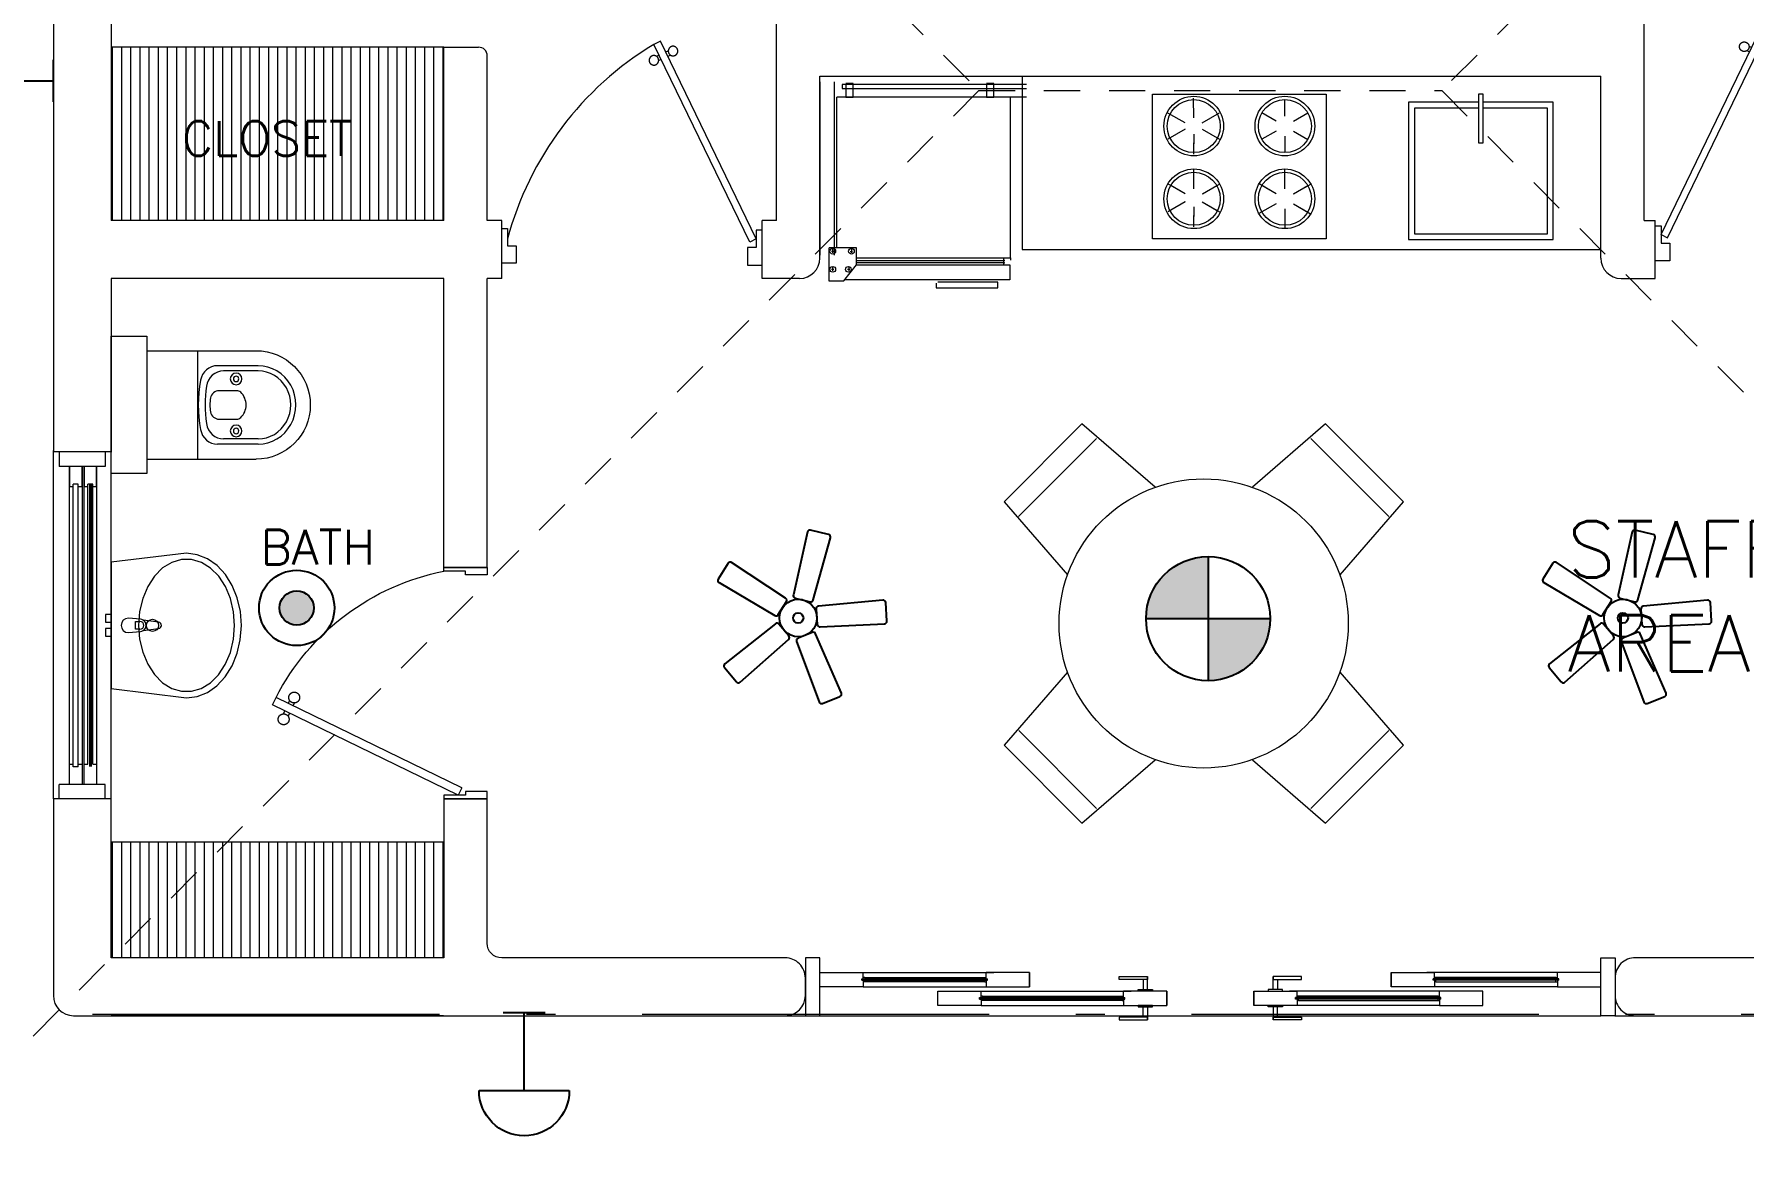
# Model space of a CAD drawing. Header units: metres. Extents: x 14 to 2416, y -346 to 476.
# Drawn here: x 27.89 to 33.8, y -222.85 to -218.95 of the extents above; entities that cross this region are included whole.
import ezdxf

# ---------------------------------------------------------------- set-up
doc = ezdxf.new("R2010")
doc.units = ezdxf.units.M
for name, pattern in [('0', [0]), ('ACAD_ISO10W100', [18, 12, -3, 0, -3]), ('HIDDEN2', [0.1875, 0.125, -0.0625])]:
    doc.linetypes.add(name, pattern=pattern)
doc.layers.get('0').update_dxf_attribs({"linetype": '0', "lineweight": 20})
for name, color, linetype, lineweight in [('01a_Mobiliario', 250, 'Continuous', 0), ('02_mobiliario', 250, 'Continuous', 5), ('A-ANNO-TEXT', 20, 'Continuous', 13), ('A-DOOR', 35, 'Continuous', 5), ('A-WALL', 250, 'Continuous', 20), ('baños', 251, 'Continuous', 0), ('closets', 253, 'Continuous', 0), ('MOB FIJOS', 251, 'Continuous', 0), ('MOBILIARIOS', 252, 'Continuous', 0), ('piscina', 131, 'Continuous', 0), ('piso', 253, 'Continuous', 0), ('textos', 7, 'Continuous', 0)]:
    doc.layers.add(name, color=color, linetype=linetype, lineweight=lineweight)
doc.layers.add('MAVA LUM', color=1, linetype='Continuous')
doc.layers.add('MAVA Luminarias', color=1, linetype='Continuous')
doc.layers.add('SOLAR', color=7, linetype='ACAD_ISO10W100', lineweight=9, true_color=0xff1414)
doc.layers.add('Techos 1', color=7, linetype='HIDDEN2', lineweight=9, true_color=0x42391a)
doc.styles.add('DIMTEXT', font='dim.shx', dxfattribs={"width": 0.75})
doc.styles.get("Standard").update_dxf_attribs({"font": 'arial.ttf', "height": 0.1875})

# ---------------------------------------------------------------- blocks, each defined once
blk = doc.blocks.new('P90')
at = {"layer": 'A-DOOR'}
for p, q in [((-0.0476, -0.8576), (0.6364, -0.5264)), ((0.6473, -0.5489), (0.6364, -0.5264)), ((-0.0368, -0.88), (0.6473, -0.5489)), ((0.5843, -0.5517), (0.58, -0.5427)), ((0.5992, -0.5445), (0.5949, -0.5355)), ((0.5952, -0.5741), (0.5995, -0.5831)), ((0.6101, -0.5669), (0.6144, -0.5759)), ((-0.0368, -0.88), (-0.0476, -0.8576))]:
    blk.add_line(p, q, dxfattribs=at)
for points in [[(-0.06, -0.02), (-0.06, -0.05), (-0.12, -0.05), (-0.12, 0), (0, 0), (0, -0.02)], [(-0.0668, -0.88), (-0.0668, -0.85), (-0.1268, -0.85), (-0.1268, -0.9), (-0.0068, -0.9), (-0.0068, -0.88)]]:
    blk.add_lwpolyline(points, close=True, dxfattribs=at)
blk.add_arc((-0.3259, -1.105), 1.1228, 31.0139, 75.07969, dxfattribs=at)
for points in [[(0.5812, -0.5096), (0.5857, -0.5096), (0.5933, -0.5141), (0.5977, -0.5218), (0.5977, -0.5306), (0.5933, -0.5383), (0.5856, -0.5427), (0.5767, -0.5427), (0.5691, -0.5383), (0.5647, -0.5306), (0.5647, -0.5217), (0.5691, -0.514), (0.5768, -0.5096), (0.5812, -0.5096)], [(0.6133, -0.5758), (0.6177, -0.5758), (0.6254, -0.5803), (0.6298, -0.5879), (0.6298, -0.5968), (0.6253, -0.6045), (0.6176, -0.6089), (0.6088, -0.6089), (0.6011, -0.6044), (0.5967, -0.5967), (0.5967, -0.5879), (0.6011, -0.5802), (0.6088, -0.5758), (0.6133, -0.5758)]]:
    blk.add_open_spline(points, degree=2, dxfattribs=at)
blk = doc.blocks.new('A$C95be60c7')
at = {"layer": 'A-DOOR'}
for p, q in [((0.4752, 0.7426), (0.4497, 0.7302)), ((0.762, 0.0876), (0.4497, 0.7302)), ((0.7875, 0.1), (0.4752, 0.7426)), ((0.4703, 0.6879), (0.4601, 0.6829)), ((0.4785, 0.671), (0.4683, 0.666)), ((0.4958, 0.7003), (0.506, 0.7052)), ((0.504, 0.6833), (0.5143, 0.6883)), ((0.762, 0.0876), (0.7875, 0.1))]:
    blk.add_line(p, q, dxfattribs=at)
for points in [[(0, 0), (0.025, 0), (0.025, 0.075), (0.0125, 0.075), (0.0125, 0.15), (0, 0.15), (0, 0)], [(0.8, 0), (0.775, 0), (0.775, 0.075), (0.7875, 0.075), (0.7875, 0.15), (0.8, 0.15), (0.8, 0)]]:
    blk.add_lwpolyline(points, dxfattribs=at)
blk.add_arc((0.8309, -0.0119), 0.8343, 117.18736, 168.8099, dxfattribs=at)
for points in [[(0.506, 0.7039), (0.506, 0.709), (0.511, 0.7177), (0.5198, 0.7227), (0.5298, 0.7227), (0.5386, 0.7177), (0.5436, 0.7089), (0.5436, 0.6989), (0.5386, 0.6901), (0.5298, 0.6851), (0.5197, 0.6851), (0.511, 0.6901), (0.506, 0.6989), (0.506, 0.7039)], [(0.4307, 0.6673), (0.4307, 0.6724), (0.4358, 0.6811), (0.4445, 0.6861), (0.4546, 0.6861), (0.4633, 0.6811), (0.4684, 0.6724), (0.4683, 0.6623), (0.4633, 0.6535), (0.4546, 0.6485), (0.4445, 0.6485), (0.4357, 0.6536), (0.4307, 0.6623), (0.4307, 0.6673)]]:
    blk.add_open_spline(points, degree=2, dxfattribs=at)
blk = doc.blocks.new('A$Cbbaa2d29')
at = {"layer": 'baños'}
for p, q in [((0.0499, 0.1234), (0.0499, 0.5009)), ((0.1017, 0.5075), (0.1017, 0.3676)), ((0.1199, 0.5075), (0.1199, 0.3887)), ((0.3549, 0.5075), (0.3549, 0.3887)), ((0.373, 0.5075), (0.373, 0.3676)), ((0.4249, 0.1234), (0.4249, 0.5009)), ((0.1881, 0.3727), (0.1881, 0.434)), ((0.2866, 0.434), (0.2866, 0.3727)), ((0.4249, 0.2984), (0.0499, 0.2984))]:
    blk.add_line(p, q, dxfattribs=at)
blk.add_lwpolyline([(0, 0.1234), (0, 0), (0.4747, 0), (0.4747, 0.1234)], close=True, dxfattribs=at)
for centre, radius in [((0.1474, 0.4318), 0.0201), ((0.1474, 0.4318), 0.00947), ((0.3274, 0.4318), 0.0201), ((0.3274, 0.4318), 0.00947)]:
    blk.add_circle(centre, radius, dxfattribs=at)
blk.add_arc((0.2374, 0.5009), 0.1875, 0, 180, dxfattribs=at)
at = {"layer": 'baños', "extrusion": (0, 0, -1)}
for centre, major_axis, ratio, start_param, end_param in [((0.2374, 0.5075), (-0.1356, 0), 0.964958, 0, 3.141593), ((0.2374, 0.5075), (-0.1175, 0), 0.964958, 0, 3.141593), ((0.2084, 0.434), (-0.0203, 0), 0.98668, 0, 0.757183), ((0.2374, 0.407), (0.0601, 0), 0.98668, 3.898776, 5.526002), ((0.2663, 0.434), (0.0203, 0), 0.98668, -0.757183, 0), ((0.1639, 0.3676), (0.0622, 0), 0.964958, 1.761771, 3.141593), ((0.182, 0.3887), (0.0622, 0), 0.964958, 1.721071, 3.141593), ((0.2185, 0.3727), (0.0304, 0), 0.98668, 1.75053, 3.141593), ((0.2562, 0.3727), (0.0304, 0), 0.98668, 0, 1.391062), ((0.2927, 0.3887), (-0.0622, 0), 0.964958, 3.141593, 4.562115), ((0.3108, 0.3676), (0.0622, 0), 0.964958, 0, 1.379822), ((0.2374, 0.7342), (0.4491, 0), 0.964958, 1.379822, 1.761771), ((0.2374, 0.7413), (-0.4317, 0), 0.964958, 4.562115, 4.862663), ((0.2374, 0.4749), (0.1357, 0), 0.98668, 1.391062, 1.75053)]:
    blk.add_ellipse(centre, major_axis=major_axis, ratio=ratio, start_param=start_param, end_param=end_param, dxfattribs=at)
blk = doc.blocks.new('Basin 22')
at = {"layer": 'baños'}
for p, q in [((-218.5, 0), (-250.6, -260.4)), ((218.5, 0), (-218.5, 0)), ((-10.5, 20), (-37.5, 20)), ((-37.5, 20), (-37.5, 0)), ((-37.5, 0), (-10.5, 0)), ((-10.5, 0), (-10.5, 20)), ((37.5, 20), (10.5, 20)), ((10.5, 20), (10.5, 0)), ((10.5, 0), (37.5, 0)), ((37.5, 0), (37.5, 20)), ((250, -260.4), (218.5, 0)), ((-218.4, -0.4), (-218.5, -0.4)), ((-218.4, -0.4), (-218.5, -0.4)), ((218.5, -0.4), (218.4, -0.4)), ((218.5, -0.4), (218.4, -0.4)), ((-93.2, -108.9), (-134.7, -126.2)), ((-47.6, -98.2), (-93.2, -108.9)), ((0, -94.6), (-47.6, -98.2)), ((-25, -59.4), (-21, -101.4)), ((-17.7, -110.9), (-11.1, -163.8)), ((-13.6, -99.2), (-13.6, -84.3)), ((-13.6, -84.3), (13.6, -84.3)), ((47.6, -98.2), (0, -94.6)), ((11.1, -163.8), (17.7, -110.9)), ((13.6, -84.3), (13.6, -99.2)), ((21, -101.4), (25, -59.4)), ((93.2, -108.9), (47.6, -98.2)), ((134.7, -126.2), (93.2, -108.9)), ((-170.3, -149.4), (-198.5, -177.5)), ((-134.7, -126.2), (-170.3, -149.4)), ((170.3, -149.4), (134.7, -126.2)), ((198.5, -177.5), (170.3, -149.4)), ((-218, -209.2), (-227.9, -243.1)), ((-198.5, -177.5), (-218, -209.2)), ((218, -209.2), (198.5, -177.5)), ((227.9, -243.1), (218, -209.2)), ((-250.6, -260.4), (-245.8, -297.4)), ((-227.9, -243.1), (-227.9, -277.8)), ((-227.9, -277.8), (-218, -311.7)), ((218, -311.7), (227.9, -277.8)), ((227.9, -277.8), (227.9, -243.1)), ((244.6, -297.4), (249.4, -260.4)), ((-245.8, -297.4), (-231.6, -333)), ((-231.6, -333), (-208.5, -365.7)), ((-218, -311.7), (-198.5, -343.4)), ((-198.5, -343.4), (-170.3, -371.4)), ((170.3, -371.4), (198.5, -343.4)), ((198.5, -343.4), (218, -311.7)), ((207.3, -365.7), (230.4, -333)), ((230.4, -333), (244.6, -297.4)), ((-208.5, -365.7), (-177.4, -394.5)), ((-177.4, -394.5), (-139.5, -418.1)), ((-170.3, -371.4), (-134.7, -394.6)), ((-134.7, -394.6), (-93.2, -412)), ((-93.2, -412), (-47.6, -422.7)), ((47.6, -422.7), (93.2, -412)), ((93.2, -412), (134.7, -394.6)), ((134.7, -394.6), (170.3, -371.4)), ((138.3, -418.1), (176.2, -394.5)), ((176.2, -394.5), (207.3, -365.7)), ((-139.5, -418.1), (-96.3, -435.6)), ((-96.3, -435.6), (-49.4, -446.4)), ((-49.4, -446.4), (-0.6, -450)), ((-47.6, -422.7), (0, -426.3)), ((-0.6, -450), (48.2, -446.4)), ((0, -426.3), (47.6, -422.7)), ((48.2, -446.4), (95.1, -435.6)), ((95.1, -435.6), (138.3, -418.1))]:
    blk.add_line(p, q, dxfattribs=at)
blk.add_circle((0, -142.6), 21, dxfattribs=at)
for centre, radius, start, end in [((0, -59.4), 25, 0, 180), ((0, -99.5), 21.1, 185.16961, 212.77103), ((0, -99.5), 21.1, 212.77103, 327.22897), ((0, -99.2), 13.6, 180, 0), ((0, -99.5), 21.1, 327.22897, 354.83039), ((0, -162.4), 11.2, 187.13892, 352.86108)]:
    blk.add_arc(centre, radius, start, end, dxfattribs=at)
blk = doc.blocks.new('A$Cc6a1f6da')
at = {"layer": 'A-DOOR'}
for p, q in [((0.05, 0.1643), (0.2, 0.1643)), ((0.05, 0.1143), (0.05, 0.1643)), ((0.195, 0.1368), (0.195, 0.1418)), ((0.195, 0.1418), (0.63, 0.1418)), ((0.195, 0.1368), (0.63, 0.1368)), ((0.2, 0.1418), (0.2, 0.1643)), ((0.2, 0.1643), (0.6512, 0.1643)), ((0.205, 0.1466), (0.2, 0.1466)), ((0.2, 0.1368), (0.2, 0.1143)), ((0.205, 0.1321), (0.2, 0.1321)), ((0.205, 0.1466), (0.205, 0.1418)), ((0.205, 0.1466), (0.62, 0.1466)), ((0.205, 0.1321), (0.205, 0.1368)), ((0.62, 0.1321), (0.205, 0.1321)), ((0.62, 0.1466), (0.625, 0.1466)), ((0.62, 0.1466), (0.62, 0.1418)), ((0.62, 0.1321), (0.62, 0.1368)), ((0.62, 0.1321), (0.625, 0.1321)), ((0.625, 0.1418), (0.625, 0.1643)), ((0.775, 0.1643), (0.625, 0.1643)), ((0.625, 0.1368), (0.625, 0.1143)), ((0.63, 0.1368), (0.63, 0.1418)), ((0.775, 0.1643), (0.775, 0.1143)), ((0.775, 0.1143), (0.775, 0.1643)), ((1.1675, 0.1398), (1.1675, 0.1047)), ((1.1825, 0.1047), (1.1825, 0.1495)), ((1.6175, 0.1047), (1.6175, 0.1495)), ((1.6325, 0.1398), (1.6325, 0.1047)), ((2.025, 0.1643), (2.025, 0.1143)), ((2.025, 0.1643), (2.175, 0.1643)), ((2.025, 0.1143), (2.025, 0.1643)), ((2.6, 0.1643), (2.1488, 0.1643)), ((2.605, 0.1418), (2.17, 0.1418)), ((2.17, 0.1368), (2.17, 0.1418)), ((2.605, 0.1368), (2.17, 0.1368)), ((2.175, 0.1418), (2.175, 0.1643)), ((2.18, 0.1466), (2.175, 0.1466)), ((2.175, 0.1368), (2.175, 0.1143)), ((2.18, 0.1321), (2.175, 0.1321)), ((2.595, 0.1466), (2.18, 0.1466)), ((2.18, 0.1466), (2.18, 0.1418)), ((2.18, 0.1321), (2.18, 0.1368)), ((2.18, 0.1321), (2.595, 0.1321)), ((2.595, 0.1466), (2.6, 0.1466)), ((2.595, 0.1466), (2.595, 0.1418)), ((2.595, 0.1321), (2.595, 0.1368)), ((2.595, 0.1321), (2.6, 0.1321)), ((2.6, 0.1418), (2.6, 0.1643)), ((2.75, 0.1643), (2.6, 0.1643)), ((2.6, 0.1368), (2.6, 0.1143)), ((2.605, 0.1368), (2.605, 0.1418)), ((2.75, 0.1143), (2.75, 0.1643)), ((0.2, 0.1143), (0.05, 0.1143)), ((0.2, 0.1143), (0.6512, 0.1143)), ((0.4576, 0.0997), (0.6076, 0.0997)), ((0.4576, 0.0497), (0.4576, 0.0997)), ((0.6026, 0.0722), (0.6026, 0.0772)), ((0.6026, 0.0772), (1.105, 0.0772)), ((0.6026, 0.0722), (1.105, 0.0722)), ((0.6076, 0.0772), (0.6076, 0.0997)), ((0.6076, 0.0997), (1.1262, 0.0997)), ((0.6126, 0.082), (0.6076, 0.082)), ((0.6076, 0.0722), (0.6076, 0.0497)), ((0.6126, 0.0675), (0.6076, 0.0675)), ((0.6126, 0.082), (0.6126, 0.0772)), ((0.6126, 0.082), (1.095, 0.082)), ((0.6126, 0.0675), (0.6126, 0.0722)), ((1.095, 0.0675), (0.6126, 0.0675)), ((0.625, 0.1143), (0.775, 0.1143)), ((1.095, 0.082), (1.1, 0.082)), ((1.095, 0.082), (1.095, 0.0772)), ((1.095, 0.0675), (1.095, 0.0722)), ((1.095, 0.0675), (1.1, 0.0675)), ((1.1, 0.0772), (1.1, 0.0997)), ((1.25, 0.0997), (1.1, 0.0997)), ((1.1, 0.0722), (1.1, 0.0497)), ((1.105, 0.0722), (1.105, 0.0772)), ((1.25, 0.0997), (1.25, 0.0497)), ((1.25, 0.0497), (1.25, 0.0997)), ((1.55, 0.0997), (1.55, 0.0497)), ((1.55, 0.0997), (1.7, 0.0997)), ((1.55, 0.0497), (1.55, 0.0997)), ((2.1924, 0.0997), (1.6738, 0.0997)), ((2.1974, 0.0772), (1.695, 0.0772)), ((1.695, 0.0722), (1.695, 0.0772)), ((2.1974, 0.0722), (1.695, 0.0722)), ((1.7, 0.0772), (1.7, 0.0997)), ((1.705, 0.082), (1.7, 0.082)), ((1.7, 0.0722), (1.7, 0.0497)), ((1.705, 0.0675), (1.7, 0.0675)), ((2.1874, 0.082), (1.705, 0.082)), ((1.705, 0.082), (1.705, 0.0772)), ((1.705, 0.0675), (1.705, 0.0722)), ((1.705, 0.0675), (2.1874, 0.0675)), ((2.175, 0.1143), (2.025, 0.1143)), ((2.6, 0.1143), (2.1488, 0.1143)), ((2.1874, 0.082), (2.1924, 0.082)), ((2.1874, 0.082), (2.1874, 0.0772)), ((2.1874, 0.0675), (2.1874, 0.0722)), ((2.1874, 0.0675), (2.1924, 0.0675)), ((2.1924, 0.0772), (2.1924, 0.0997)), ((2.3424, 0.0997), (2.1924, 0.0997)), ((2.1924, 0.0722), (2.1924, 0.0497)), ((2.1974, 0.0722), (2.1974, 0.0772)), ((2.3424, 0.0497), (2.3424, 0.0997)), ((2.6, 0.1143), (2.75, 0.1143)), ((0.6076, 0.0497), (0.4576, 0.0497)), ((0.6076, 0.0497), (1.1262, 0.0497)), ((1.1, 0.0497), (1.25, 0.0497)), ((1.1675, 0.0097), (1.1675, 0.0447)), ((1.1825, 0.0447), (1.1825, 0)), ((1.7, 0.0497), (1.55, 0.0497)), ((1.6175, 0.0447), (1.6175, 0)), ((1.6325, 0.0097), (1.6325, 0.0447)), ((2.1924, 0.0497), (1.6738, 0.0497)), ((2.1924, 0.0497), (2.3424, 0.0497))]:
    blk.add_line(p, q, dxfattribs=at)
for points in [[(0.05, 0.2143), (0, 0.2143), (0, 0.0143), (0.05, 0.0143)], [(2.75, 0.2143), (2.8, 0.2143), (2.8, 0.0143), (2.75, 0.0143)]]:
    blk.add_lwpolyline(points, close=True, dxfattribs=at)
at = {"layer": 'A-DOOR', "color": 7}
for points in [[(1.1825, 0.1495), (1.1825, 0.1398), (1.0852, 0.1398), (1.0852, 0.1495)], [(1.6175, 0.1495), (1.6175, 0.1398), (1.7148, 0.1398), (1.7148, 0.1495)], [(1.1997, 0.0997), (1.1503, 0.0997), (1.1503, 0.1047), (1.1997, 0.1047)], [(1.6003, 0.0997), (1.6497, 0.0997), (1.6497, 0.1047), (1.6003, 0.1047)], [(1.1825, 0), (1.1825, 0.0096), (1.0852, 0.0096), (1.0852, 0)], [(1.1997, 0.0497), (1.1503, 0.0497), (1.1503, 0.0447), (1.1997, 0.0447)], [(1.6003, 0.0497), (1.6497, 0.0497), (1.6497, 0.0447), (1.6003, 0.0447)], [(1.6175, 0), (1.6175, 0.0096), (1.7148, 0.0096), (1.7148, 0)]]:
    blk.add_lwpolyline(points, close=True, dxfattribs=at)
at = {"layer": 'piscina', "const_width": 0.004}
for points in [[(0.195, 0.1393), (0.63, 0.1393)], [(2.605, 0.1393), (2.17, 0.1393)], [(0.6026, 0.0747), (1.105, 0.0747)], [(2.1974, 0.0747), (1.695, 0.0747)]]:
    blk.add_lwpolyline(points, dxfattribs=at)
at = {"layer": 'piso'}
blk.add_line((0.05, 0.0143), (2.75, 0.0143), dxfattribs=at)
blk = doc.blocks.new('PL BASE 1N NASAS 09')
at = {"layer": 'closets', "transparency": 33554687}
h = blk.add_hatch(dxfattribs=at)
h.set_pattern_fill('LINE', color=256, scale=0.01, angle=90)
h.set_pattern_definition([(90, (-228.034673, 143.81628), (-0.03175, 2e-18), [])])
h.paths.add_polyline_path([(-122.2315, -51.8997), (-121.0811, -51.8997), (-121.0811, -52.4997), (-122.2315, -52.4997)])
h = blk.add_hatch(dxfattribs=at)
h.set_pattern_fill('LINE', color=256, scale=0.01, angle=90)
h.set_pattern_definition([(90, (-228.034673, 141.06628), (-0.03175, 2e-18), [])])
h.paths.add_polyline_path([(-122.2315, -54.6497), (-121.0811, -54.6497), (-121.0808, -55.0497), (-122.2313, -55.0497)])
at = {"layer": '01a_Mobiliario', "transparency": 33554684}
blk.add_line((-119.0811, -52.5997), (-117.0811, -52.5997), dxfattribs=at)
at = {"layer": '02_mobiliario'}
blk.add_line((-119.0811, -51.9997), (-119.0811, -52.5997), dxfattribs=at)
at = {"layer": 'A-DOOR'}
for p, q in [((-122.4311, -54.4997), (-122.4311, -53.2997)), ((-122.4115, -53.2997), (-122.4115, -53.3497)), ((-122.2515, -53.2997), (-122.2515, -53.3497)), ((-122.2311, -54.4997), (-122.2311, -53.2997)), ((-122.2515, -53.3497), (-122.4115, -53.3497)), ((-122.3751, -54.4497), (-122.3751, -53.3497)), ((-122.3321, -53.3497), (-122.3321, -54.4497)), ((-122.3245, -54.4497), (-122.3245, -53.3497)), ((-122.2815, -53.3497), (-122.2815, -54.4497)), ((-122.3623, -54.3884), (-122.3623, -53.411)), ((-122.3449, -53.411), (-122.3623, -53.411)), ((-122.3449, -54.3884), (-122.3449, -53.411)), ((-122.3117, -54.3797), (-122.3117, -53.411)), ((-122.2943, -53.411), (-122.3117, -53.411)), ((-122.2943, -54.3797), (-122.2943, -53.411)), ((-122.3449, -54.3884), (-122.3623, -54.3884)), ((-122.2515, -54.4497), (-122.4115, -54.4497)), ((-122.4115, -54.4997), (-122.4115, -54.4497)), ((-122.2515, -54.4997), (-122.2515, -54.4497))]:
    blk.add_line(p, q, dxfattribs=at)
for points in [[(-122.3449, -53.4197), (-122.3321, -53.4197), (-122.3321, -53.3497), (-122.3751, -53.3497), (-122.3751, -53.4197), (-122.3623, -53.4197)], [(-122.2943, -53.4197), (-122.2815, -53.4197), (-122.2815, -53.3497), (-122.3245, -53.3497), (-122.3245, -53.4197), (-122.3117, -53.4197)], [(-122.3449, -54.3797), (-122.3321, -54.3797), (-122.3321, -54.4497), (-122.3751, -54.4497), (-122.3751, -54.3797), (-122.3623, -54.3797)], [(-122.2943, -54.3797), (-122.2815, -54.3797), (-122.2815, -54.4497), (-122.3245, -54.4497), (-122.3245, -54.3797), (-122.3117, -54.3797)]]:
    blk.add_lwpolyline(points, dxfattribs=at)
at = {"layer": 'A-WALL'}
for p, q in [((-122.2311, -49.1197), (-122.2311, -52.4997)), ((-122.4311, -50.7997), (-122.4311, -53.3004)), ((-119.9311, -52.4997), (-119.9311, -50.8797)), ((-116.9311, -52.4997), (-116.9311, -50.8797)), ((-121.0811, -52.4997), (-121.0811, -51.8997)), ((-121.0811, -51.8997), (-120.9611, -51.8997)), ((-120.9311, -52.4997), (-120.9311, -51.9297)), ((-119.7811, -52.6297), (-119.7811, -51.9997)), ((-119.7811, -51.9997), (-117.0811, -51.9997)), ((-117.0811, -52.6297), (-117.0811, -51.9997)), ((-121.0811, -52.4997), (-122.2311, -52.4997)), ((-120.881, -52.4997), (-120.9311, -52.4997)), ((-120.881, -52.6997), (-120.881, -52.4997)), ((-119.9311, -52.4997), (-119.981, -52.4997)), ((-119.981, -52.6997), (-119.981, -52.4997)), ((-116.9311, -52.4997), (-116.8929, -52.4997)), ((-116.8929, -52.6997), (-116.8929, -52.4997)), ((-122.4311, -52.6504), (-122.4311, -53.2997)), ((-122.2311, -52.6997), (-122.2311, -53.3004)), ((-121.0811, -52.6997), (-122.2311, -52.6997)), ((-121.0811, -53.6997), (-121.0811, -52.6997)), ((-120.881, -52.6997), (-120.9311, -52.6997)), ((-120.9311, -53.6997), (-120.9311, -52.6997)), ((-119.8511, -52.6997), (-119.981, -52.6997)), ((-117.0111, -52.6997), (-116.8929, -52.6997)), ((-122.2311, -53.2997), (-122.4311, -53.2997)), ((-120.9311, -53.6997), (-121.0811, -53.6997)), ((-122.4311, -54.4997), (-122.4311, -55.1797)), ((-122.2311, -54.4997), (-122.4311, -54.4997)), ((-120.9311, -54.4997), (-121.0811, -54.4997))]:
    blk.add_line(p, q, dxfattribs=at)
for points in [[(-122.3601, -55.2497), (-119.9011, -55.2497, 0.414213), (-119.8311, -55.1797), (-119.8311, -55.1197, 0.414214), (-119.9011, -55.0497), (-120.8811, -55.0497, -0.416943), (-120.9311, -54.9993), (-120.9311, -54.4997)], [(-114.7011, -55.0497), (-116.9615, -55.0497, 0.426959), (-117.0311, -55.1193), (-117.0311, -55.1793, 0.424099), (-116.9615, -55.2497), (-114.5011, -55.2497, 0.414214), (-114.4311, -55.1797), (-114.4311, -54.9188, 0.420437), (-114.5011, -54.8497), (-114.5611, -54.8497, 0.420437), (-114.6311, -54.9188), (-114.6311, -54.9797)]]:
    blk.add_lwpolyline(points, format="xyb", dxfattribs=at)
for points in [[(-121.0811, -54.4997), (-121.0811, -55.0497), (-122.2311, -55.0497), (-122.2311, -54.4997)], [(-121.0825, -55.2497), (-122.2311, -55.2497)]]:
    blk.add_lwpolyline(points, dxfattribs=at)
for centre, radius, start, end in [((-120.9611, -51.9297), 0.03, 0, 90), ((-119.8511, -52.6297), 0.07, 270, 0), ((-117.0111, -52.6297), 0.07, 180, 270), ((-122.3611, -55.1797), 0.07, 180, 269.9999)]:
    blk.add_arc(centre, radius, start, end, dxfattribs=at)
at = {"layer": 'closets', "transparency": 33554687}
for p, q in [((-121.0811, -51.8997), (-122.2311, -51.8997)), ((-121.0811, -54.6497), (-122.2311, -54.6497))]:
    blk.add_line(p, q, dxfattribs=at)
at = {"layer": 'MOB FIJOS', "ltscale": 0.005, "transparency": 33554684}
blk.add_lwpolyline([(-117.5034, -52.2311), (-117.4874, -52.2311), (-117.4874, -52.0619), (-117.5034, -52.0619)], close=True, dxfattribs=at)
at = {"layer": 'MOB FIJOS', "transparency": 33554684}
for points in [[(-117.5034, -52.0904), (-117.7454, -52.0904), (-117.7454, -52.5654), (-117.2454, -52.5654), (-117.2454, -52.0904), (-117.4874, -52.0904)], [(-117.5034, -52.1104), (-117.7254, -52.1104), (-117.7254, -52.5454), (-117.2654, -52.5454), (-117.2654, -52.1104), (-117.4874, -52.1104)]]:
    blk.add_lwpolyline(points, dxfattribs=at)
at = {"layer": 'piscina', "const_width": 0.01}
blk.add_lwpolyline([(-122.303, -53.411), (-122.303, -54.3884)], dxfattribs=at)
at = {"layer": 'piso'}
for p, q in [((-119.9025, -55.2497), (-119.832, -55.2497)), ((-117.0329, -55.2497), (-116.9615, -55.2502))]:
    blk.add_line(p, q, dxfattribs=at)
at = {"layer": 'Techos 1'}
for p, q in [((-123.3311, -47.9498), (-119.2311, -52.0497)), ((-113.5311, -47.9497), (-117.6311, -52.0497)), ((-119.2311, -52.0497), (-123.3311, -56.1498)), ((-119.2311, -52.0497), (-117.6311, -52.0497)), ((-117.6311, -52.0497), (-113.5311, -56.1497))]:
    blk.add_line(p, q, dxfattribs=at)
at = {"color": 1}
blk.add_blockref('A$Cc6a1f6da', (-119.8311, -55.2641), dxfattribs=at)
at = {"layer": 'A-DOOR', "rotation": 90.00000000000001}
blk.add_blockref('P90', (-120.881, -52.5264), dxfattribs=at)
at = {"layer": 'A-DOOR', "xscale": -1}
for name, p, rotation in [('P90', (-115.9926, -52.5114), 270), ('A$C95be60c7', (-120.9311, -53.6997), 90)]:
    blk.add_blockref(name, p, dxfattribs=dict(at, rotation=rotation))
at = {"layer": 'baños', "xscale": -1, "rotation": 270}
blk.add_blockref('A$Cbbaa2d29', (-122.2311, -53.3745), dxfattribs=at)
at = {"layer": 'baños', "xscale": 0.001000000000057999, "yscale": 0.001000000000057999, "rotation": 89.94782240616065}
blk.add_blockref('Basin 22', (-122.2311, -53.8995), dxfattribs=at)
at = {"layer": 'textos'}
for s, insert, char_height, width, attachment_point in [('\\pxqc;{\\Fromans|c0;\\H0.8x;CLOSET\\H1.25x; }', (-119.9886, -52.2753), 0.15, 3.404877, 9), ('{\\Fromans|c0;STAFF \\PAREA}', (-117.1966, -54.0596), 0.195, 3.422974, 7), ('\\pxqc;{\\Fromans|c0;\\H0.8x;BATH}', (-119.8142, -53.6888), 0.15, 3.404877, 9)]:
    blk.add_mtext(s, dxfattribs=dict(at, insert=insert, char_height=char_height, width=width, attachment_point=attachment_point))
blk = doc.blocks.new('A$C774B1081')
at = {"layer": 'MOBILIARIOS', "linetype": 'ByBlock'}
for p, q in [((732.1, 1125), (446.4, 1125)), ((53.6, 732.1), (53.6, 446.4)), ((1125, 446.4), (1125, 732.1)), ((446.4, 53.6), (732.1, 53.6))]:
    blk.add_line(p, q, dxfattribs=at)
for points in [[(750, 928.6), (732.1, 1178.6), (446.4, 1178.6), (428.6, 928.6)], [(250, 750), (0, 732.1), (0, 446.4), (250, 428.6)], [(928.6, 428.6), (1178.6, 446.4), (1178.6, 732.1), (928.6, 750)], [(428.6, 250), (446.4, 0), (732.1, 0), (750, 250)]]:
    blk.add_lwpolyline(points, dxfattribs=at)
blk.add_circle((589.3, 589.3), 375, dxfattribs=at)
blk = doc.blocks.new('PL MUEBLES 1N NASAS 09')
at = {"layer": '02_mobiliario'}
blk.add_line((42.4805, 36.184), (42.4805, 35.584), dxfattribs=at)
at = {"layer": 'MOBILIARIOS'}
for p, q in [((42.5305, 36.184), (42.5305, 35.584)), ((43.1953, 36.1311), (42.5395, 36.1311)), ((42.5395, 35.6099), (42.5395, 36.1311)), ((43.1395, 35.5744), (43.1395, 36.1311)), ((43.1395, 35.5744), (43.1395, 36.1311)), ((42.5115, 35.6099), (42.5115, 35.495)), ((42.6068, 35.6099), (42.5126, 35.6099)), ((42.5204, 35.5979), (42.5288, 35.5979)), ((42.5246, 35.6043), (42.5246, 35.5926)), ((42.5854, 35.5973), (42.5938, 35.5973)), ((42.5896, 35.6037), (42.5896, 35.592)), ((42.6068, 35.5507), (42.6068, 35.6099)), ((42.5204, 35.5352), (42.5288, 35.5352)), ((42.5246, 35.5417), (42.5246, 35.5299)), ((42.5638, 35.495), (42.6068, 35.5507)), ((42.5759, 35.5352), (42.5843, 35.5352)), ((42.5801, 35.5417), (42.5801, 35.5299)), ((42.6067, 35.5507), (43.1375, 35.5507)), ((42.6068, 35.5744), (43.1395, 35.5744)), ((42.6068, 35.5656), (43.1176, 35.5656)), ((42.6068, 35.5583), (43.1177, 35.5583)), ((43.1375, 35.5507), (43.1375, 35.4992)), ((43.1395, 35.5744), (43.1395, 35.5673)), ((42.5115, 35.495), (42.5638, 35.495)), ((43.1375, 35.4992), (42.5671, 35.4992)), ((42.8824, 35.4873), (42.8824, 35.4715)), ((42.8824, 35.4715), (43.0957, 35.4715)), ((43.0957, 35.4913), (42.8879, 35.4913)), ((43.0957, 35.4715), (43.0957, 35.4913))]:
    blk.add_line(p, q, dxfattribs=at)
at = {"layer": 'MOBILIARIOS', "transparency": 33554684}
for p, q in [((43.7729, 36.0586, -0.2267), (43.7726, 36.1273, -0.2267)), ((44.088, 36.065, -0.2245), (44.0878, 36.1222, -0.2245)), ((43.7432, 36.0413, -0.2267), (43.6836, 36.0754, -0.2267)), ((43.8027, 36.0415, -0.2267), (43.8621, 36.0761, -0.2267)), ((44.0584, 36.0477, -0.2245), (44.0087, 36.0761, -0.2245)), ((44.1179, 36.0479, -0.2245), (44.1673, 36.0767, -0.2245)), ((43.7432, 36.0199, -0.2267), (43.6836, 35.9858, -0.2267)), ((43.7729, 36.0026, -0.2267), (43.7726, 35.9339, -0.2267)), ((43.7729, 36.0026, -0.2267), (43.7727, 35.9454, -0.2267)), ((43.8027, 36.0197, -0.2267), (43.8621, 35.9851, -0.2267)), ((44.0584, 36.0136, -0.2245), (44.0087, 35.9851, -0.2245)), ((44.1179, 36.0133, -0.2245), (44.1673, 35.9845, -0.2245)), ((44.088, 35.9962, -0.2245), (44.0878, 35.939, -0.2245)), ((43.7732, 35.8134, -0.2245), (43.7735, 35.8821, -0.2245)), ((44.0883, 35.8134, -0.2245), (44.0886, 35.8821, -0.2245)), ((43.7434, 35.7964, -0.2245), (43.684, 35.831, -0.2245)), ((43.7434, 35.7964, -0.2245), (43.6939, 35.8252, -0.2245)), ((43.7732, 35.8134, -0.2245), (43.7735, 35.8707, -0.2245)), ((43.8029, 35.7961, -0.2245), (43.8625, 35.8302, -0.2245)), ((43.8029, 35.7961, -0.2245), (43.8526, 35.8246, -0.2245)), ((44.0585, 35.7964, -0.2245), (43.9991, 35.831, -0.2245)), ((44.0585, 35.7964, -0.2245), (44.009, 35.8252, -0.2245)), ((44.0883, 35.8134, -0.2245), (44.0886, 35.8707, -0.2245)), ((44.118, 35.7961, -0.2245), (44.1777, 35.8302, -0.2245)), ((44.118, 35.7961, -0.2245), (44.1677, 35.8246, -0.2245)), ((43.7432, 35.7684, -0.2267), (43.6836, 35.7343, -0.2267)), ((43.7432, 35.7684, -0.2267), (43.6935, 35.74, -0.2267)), ((43.8027, 35.7682, -0.2267), (43.8522, 35.7393, -0.2267)), ((43.8027, 35.7682, -0.2267), (43.8621, 35.7336, -0.2267)), ((44.0584, 35.762, -0.2245), (43.9987, 35.7279, -0.2245)), ((44.0584, 35.762, -0.2245), (44.0087, 35.7336, -0.2245)), ((44.1179, 35.7618, -0.2245), (44.1772, 35.7272, -0.2245)), ((44.1179, 35.7618, -0.2245), (44.1673, 35.7329, -0.2245)), ((43.7729, 35.7511, -0.2267), (43.7726, 35.6824, -0.2267)), ((43.7729, 35.7511, -0.2267), (43.7727, 35.6939, -0.2267)), ((44.088, 35.7447, -0.2245), (44.0878, 35.676, -0.2245)), ((44.088, 35.7447, -0.2245), (44.0878, 35.6875, -0.2245))]:
    blk.add_line(p, q, dxfattribs=at)
at = {"layer": 'MOBILIARIOS'}
for points in [[(42.5701, 36.1772), (42.5701, 36.1312), (42.5962, 36.1312), (42.5962, 36.1776), (42.5706, 36.1776)], [(43.0561, 36.1772), (43.0561, 36.1312), (43.0822, 36.1312), (43.0822, 36.1776), (43.0566, 36.1776)], [(43.1953, 36.1744), (42.5581, 36.1744), (42.5581, 36.1603)], [(42.5581, 36.1603), (43.1953, 36.1603)]]:
    blk.add_lwpolyline(points, dxfattribs=at)
at = {"layer": 'MOBILIARIOS', "transparency": 33554684}
blk.add_lwpolyline([(43.6305, 36.1411), (44.2305, 36.1411), (44.2305, 35.6411), (43.6305, 35.6411)], close=True, dxfattribs=at)
at = {"layer": 'MOBILIARIOS'}
blk.add_lwpolyline([(43.1167, 35.5744, 0.07449), (43.1157, 35.5736, 0.142933), (43.1154, 35.5729, 0.012436), (43.1153, 35.5721, 0.008719), (43.1153, 35.5709, 0.012824), (43.1152, 35.5686, 0.170045), (43.1153, 35.5684, 0.064909), (43.1155, 35.5682, -0.028465), (43.1158, 35.5679, -0.000964), (43.116, 35.5677, 0.000975), (43.1161, 35.5676, 0.016252), (43.1166, 35.5671, -0.007259), (43.117, 35.5667, -0.101341), (43.1175, 35.5659, -0.125391), (43.1176, 35.5652, -0.099398), (43.1174, 35.5648, -0.066636), (43.117, 35.5643, -0.114144), (43.1165, 35.564, 0.158175), (43.116, 35.5637, 0.070805), (43.1156, 35.5631, 0.101338), (43.1154, 35.5625, 0.006939), (43.1154, 35.5624, 0.003583), (43.1154, 35.562, 0.021021), (43.1155, 35.5605, 0.123419), (43.1156, 35.5602, 0.070149), (43.1157, 35.5601, 0.010726), (43.1167, 35.5593, 0.015913), (43.1171, 35.559, -0.053707), (43.1176, 35.5587, -0.153884), (43.1177, 35.5585, -0.043445), (43.1177, 35.5579, -0.103673), (43.1176, 35.557, -0.146244), (43.1172, 35.5565, -0.17565), (43.1168, 35.5564, 0.187862), (43.1163, 35.5562, 0.056397), (43.116, 35.5559, 0.073542), (43.1158, 35.5556, 0.071127), (43.1157, 35.5552, 0.026182), (43.1156, 35.5541, 0.04809), (43.1157, 35.5526, 0.143234), (43.116, 35.5521, 0.172942), (43.1166, 35.5518, -0.069337), (43.1172, 35.5515, -0.029957), (43.1176, 35.5512, -0.026207), (43.1179, 35.5508)], format="xyb", dxfattribs=at)
at = {"layer": 'MOBILIARIOS', "transparency": 33554684}
for centre, radius in [((43.7731, 36.0306, -0.2245), 0.1031), ((43.7731, 36.0306, -0.2245), 0.0916), ((44.0882, 36.0306, -0.2245), 0.1031), ((44.0882, 36.0306, -0.2245), 0.0916), ((43.7731, 35.7791, -0.2245), 0.1031), ((44.0882, 35.7791, -0.2245), 0.1031), ((43.7731, 35.7791, -0.2245), 0.0916), ((44.0882, 35.7791, -0.2245), 0.0916)]:
    blk.add_circle(centre, radius, dxfattribs=at)
at = {"layer": 'MOBILIARIOS'}
for centre in [(42.5251, 35.5976), (42.5897, 35.5976), (42.5251, 35.5351), (42.579, 35.5351)]:
    blk.add_circle(centre, 0.00987, dxfattribs=at)
at = {"layer": 'baños'}
blk.add_blockref('PL BASE 1N NASAS 09', (162.2615, 88.2033), dxfattribs=at)
at = {"layer": 'MOBILIARIOS', "xscale": 0.001333333333333352, "yscale": 0.001333333333333352, "zscale": 0.001333333333333352, "rotation": 45}
blk.add_blockref('A$C774B1081', (43.8076, 33.1991), dxfattribs=at)
blk = doc.blocks.new('A$Cbef68299')
blk.add_blockref('PL MUEBLES 1N NASAS 09', (-30.7659, -32.0535))
blk = doc.blocks.new('A$Cc5be7df0')
at = {"layer": 'A-DOOR'}
blk.add_line((13.2139, 18.9918), (13.2139, 20.1918), dxfattribs=at)
at = {"layer": 'SOLAR', "ltscale": 0.1}
blk.add_lwpolyline([(50.6493, 18.241), (12.7705, 18.2411), (13.2139, 38.2316), (50.9852, 38.2377)], close=True, dxfattribs=at)
at = {"layer": 'A-ANNO-TEXT'}
blk.add_blockref('A$Cbef68299', (4.1493, 17.337), dxfattribs=at)
blk = doc.blocks.new('SCONCE 1')
at = {"layer": 'MAVA Luminarias', "color": 5, "linetype": 'Continuous'}
for p, q in [((-1.3737, 0.6794), (-1.3737, 1.191)), ((-0.9314, 0.8161), (-0.9314, 1.0543)), ((-1.3737, 0.9352), (-0.9314, 0.9352))]:
    blk.add_line(p, q, dxfattribs=at)
blk.add_arc((-1.3737, 0.9352), 0.2558, 90, 270, dxfattribs=at)
blk = doc.blocks.new('SUPERFICIAL')
at = {"layer": 'MAVA LUM'}
h = blk.add_hatch(color=256, dxfattribs=at)
h.dxf.hatch_style = 1
edge = h.paths.add_edge_path()
edge.add_arc((0.0008, 0.0016), 0.059, 0, 360)
for radius in [0.1303, 0.0593]:
    blk.add_circle((0.0008, 0.0016, 0), radius, dxfattribs=at)
at = {"ltscale": 1e-05, "style": 'DIMTEXT', "flags": 1}
blk.add_attdef('MULTIPLICADOR', (0.0928, 0.4687), '', height=0.15, dxfattribs=at)
blk = doc.blocks.new('lum decorativa')
at = {"layer": 'MAVA Luminarias', "ltscale": 0.3, "transparency": 33554687}
h = blk.add_hatch(color=82, dxfattribs=at)
h.paths.add_polyline_path([(513802.9376, 2035251.3382, 0.414214), (513802.8639, 2035251.2646), (513802.9376, 2035251.2646)])
h.paths.add_polyline_path([(513802.9376, 2035251.1909, 0.414214), (513803.0112, 2035251.2646), (513802.9376, 2035251.2646)])
at = {"layer": 'MAVA Luminarias', "color": 82, "ltscale": 0.3, "transparency": 33554687}
for p, q in [((513802.9376, 2035251.3382), (513802.9376, 2035251.1909)), ((513802.8639, 2035251.2646), (513803.0112, 2035251.2646))]:
    blk.add_line(p, q, dxfattribs=at)
blk.add_circle((513802.9376, 2035251.2646), 0.0737, dxfattribs=at)
blk = doc.blocks.new('abanico mava')
at = {"layer": 'MAVA Luminarias', "linetype": 'ByBlock', "lineweight": -2, "extrusion": (4.64878e-10, 3.72215e-09, 1), "elevation": 0}
for points in [[(513803.102, 2035248.678), (513803.215, 2035249.086, 0.421374), (513803.203, 2035249.107), (513803.084, 2035249.136, 0.421374), (513803.064, 2035249.124), (513802.972, 2035248.71, 0.407089), (513802.984, 2035248.69), (513803.082, 2035248.666, 0.407089)], [(513802.921, 2035248.69), (513802.567, 2035248.923, 0.421374), (513802.544, 2035248.918), (513802.479, 2035248.814, 0.421374), (513802.485, 2035248.791), (513802.85, 2035248.576, 0.407089), (513802.873, 2035248.581), (513802.926, 2035248.667, 0.407089)], [(513802.993, 2035248.405), (513803.142, 2035248.008, 0.421374), (513803.164, 2035247.998), (513803.278, 2035248.044, 0.421374), (513803.287, 2035248.066), (513803.118, 2035248.455, 0.407089), (513803.096, 2035248.464), (513803.003, 2035248.426, 0.407089)]]:
    blk.add_lwpolyline(points, format="xyb", close=True, dxfattribs=at)
at = {"layer": 'MAVA Luminarias', "linetype": 'ByBlock', "lineweight": -2, "extrusion": (4.64878e-10, 3.72215e-09, 1)}
for points in [[(513803.147, 2035248.501), (513803.57, 2035248.521, 0.421374), (513803.586, 2035248.539), (513803.578, 2035248.661, 0.421374), (513803.559, 2035248.676), (513803.137, 2035248.636, 0.407089), (513803.122, 2035248.618), (513803.129, 2035248.517, 0.407089)], [(513802.854, 2035248.521), (513802.522, 2035248.257, 0.421374), (513802.52, 2035248.233), (513802.599, 2035248.139, 0.421374), (513802.623, 2035248.137), (513802.94, 2035248.418, 0.407089), (513802.942, 2035248.442), (513802.877, 2035248.519, 0.407089)]]:
    blk.add_lwpolyline(points, format="xyb", close=True, dxfattribs=at)
at = {"layer": 'MAVA Luminarias', "linetype": 'ByBlock', "lineweight": -2}
for radius in [0.123, 0.0335]:
    blk.add_circle((513803.004, 2035248.559), radius, dxfattribs=at)

msp = doc.modelspace()

# ---------------------------------------------------------------- block references
at = {"layer": 'A-ANNO-TEXT'}
msp.add_blockref('A$Cc5be7df0', (14.7377, -240.577), dxfattribs=at)
at = {"layer": 'MAVA Luminarias', "color": 251, "xscale": 0.6101999921123585, "yscale": 0.6101999921123585, "zscale": 0.6101999921123585}
msp.add_blockref('SCONCE 1', (28.5199, -219.6768), dxfattribs=at)
at = {"layer": 'MAVA Luminarias', "xscale": 0.5267524126646371, "yscale": 0.5267524126646371, "zscale": 0.5267524126646371}
for p in [(-270616.4452, -1072293.0531), (-270613.5938, -1072293.0531)]:
    msp.add_blockref('abanico mava', p, dxfattribs=at)
at = {"layer": 'MAVA Luminarias', "color": 82, "xscale": 2.91286913078865, "yscale": 2.91286913078865, "zscale": 2.91286913078865}
msp.add_blockref('lum decorativa', (-1496608.7722, -5928641.5486), dxfattribs=at)
at = {"layer": 'MAVA Luminarias'}
msp.add_blockref('SUPERFICIAL', (28.792, -220.9311, 0), dxfattribs=at)
at = {"layer": 'MAVA Luminarias', "color": 251, "xscale": -0.6101999921123585, "yscale": 0.6101999921123585, "zscale": 0.6101999921123585, "rotation": 270}
msp.add_blockref('SCONCE 1', (29.0086, -221.7607), dxfattribs=at)

doc.saveas('drawing.dxf')
